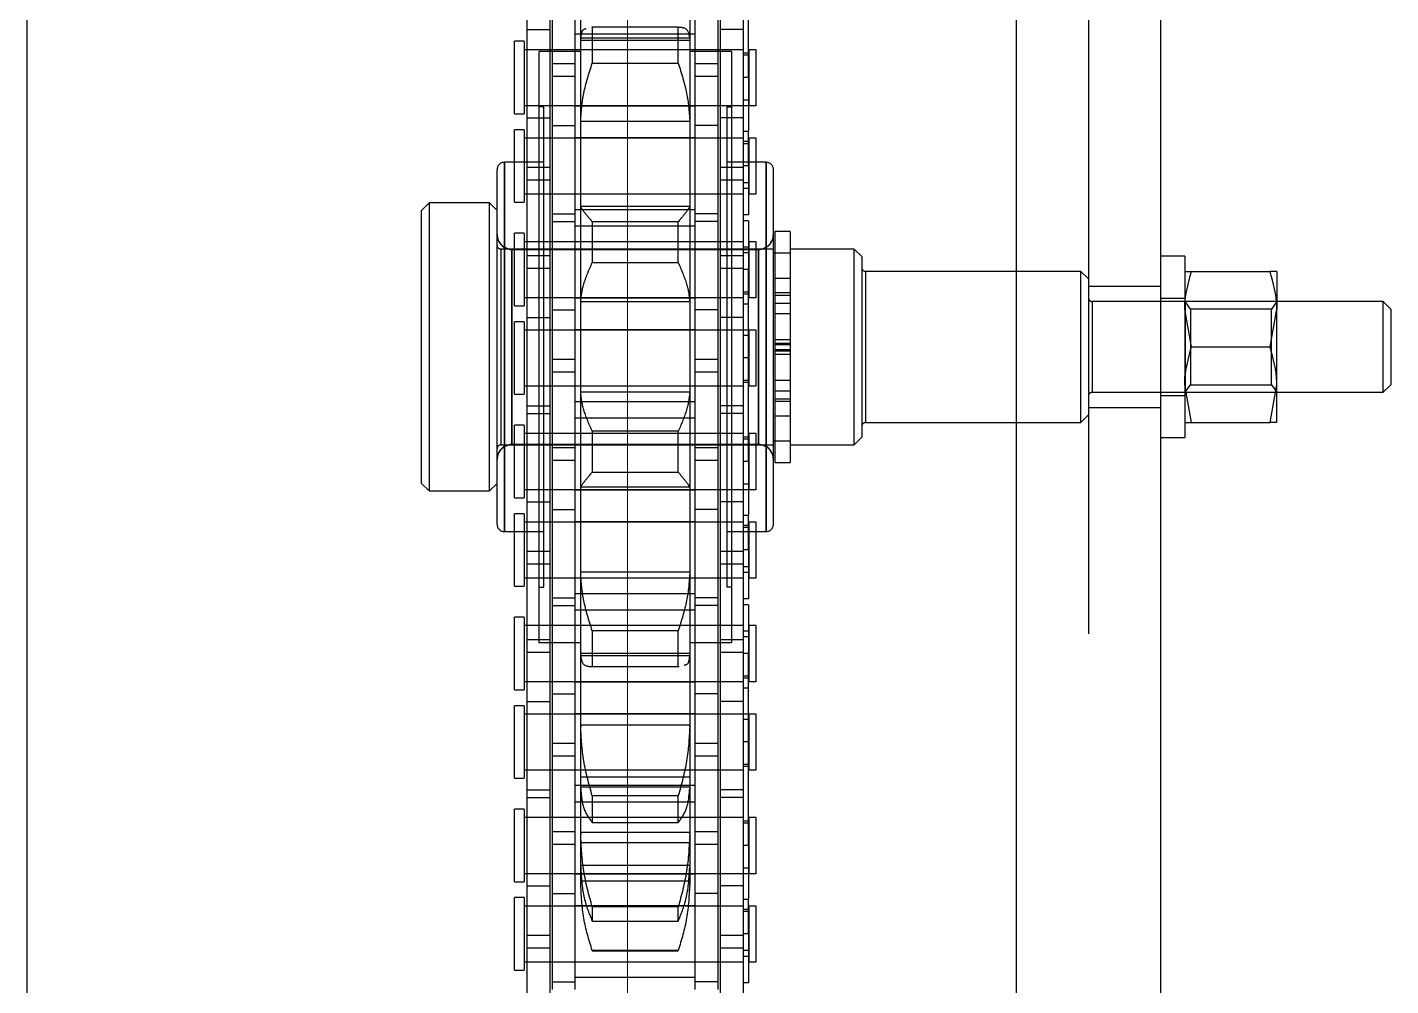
# Model space of a CAD drawing. Header units: metres. Extents: x 0 to 63075, y 0 to 44550.
# Drawn here: x 14529.8 to 14620, y 27833.1 to 27896.5 of the extents above; entities that cross this region are included whole.
import ezdxf

# ---------------------------------------------------------------- set-up
doc = ezdxf.new("R2010")
doc.units = ezdxf.units.M
doc.header["$LTSCALE"] = 75
for name, pattern in [('CENTER2', [28.575, 19.05, -3.175, 3.175, -3.175]), ('CENTERX2', [101.6, 63.5, -12.7, 12.7, -12.7]), ('HIDDEN2', [4.7625, 3.175, -1.5875])]:
    doc.linetypes.add(name, pattern=pattern)
for name, color, linetype in [('SC1', 7, 'CENTER2'), ('SDM', 7, 'Continuous'), ('SL4', 4, 'Continuous'), ('ST1', 7, 'HIDDEN2')]:
    doc.layers.add(name, color=color, linetype=linetype)

# ---------------------------------------------------------------- blocks, each defined once
blk = doc.blocks.new('A$Ca53c419a')
at = {"layer": 'SL4'}
for p, q in [((2339.738, 281.235), (3664.713, 281.235)), ((2339.738, 215.76), (3664.713, 215.76)), ((3664.713, 206.235), (2339.738, 206.235)), ((3439.555, 206.235), (3439.555, 204.635)), ((3451.555, 204.635), (3451.555, 206.235)), ((3451.555, 204.635), (3439.555, 204.635)), ((3440.555, 204.188), (3443.055, 204.635)), ((3440.555, 204.188), (3440.555, 198.982)), ((3445.555, 204.188), (3448.055, 204.635)), ((3445.555, 204.188), (3445.555, 198.982)), ((3450.555, 204.188), (3450.555, 198.982)), ((3440.555, 198.982), (3443.055, 198.535)), ((3440.555, 198.535), (3443.055, 198.535)), ((3442.555, 198.535), (3442.555, 191.5)), ((3443.055, 198.535), (3448.055, 198.535)), ((3445.555, 198.982), (3448.055, 198.535)), ((3450.555, 198.535), (3448.055, 198.535)), ((3448.555, 191.5), (3448.555, 198.535)), ((3442.555, 191.5), (3443.055, 191)), ((3442.555, 191.5), (3448.555, 191.5)), ((3448.055, 191), (3448.555, 191.5)), ((3448.055, 191), (3443.055, 191))]:
    blk.add_line(p, q, dxfattribs=at)
for points, knots in [([(3440.555, 204.635), (3440.555, 204.628), (3440.555, 204.604), (3440.555, 204.364), (3440.555, 204.188)], [0, 0, 0, 0, 0.2686336, 1, 1, 1, 1]), ([(3443.055, 204.635), (3443.114, 204.635), (3443.958, 204.628), (3444.786, 204.4), (3445.555, 204.188)], [0, 0, 0, 0, 0.070201, 1, 1, 1, 1]), ([(3448.055, 204.635), (3448.114, 204.635), (3448.958, 204.628), (3449.786, 204.4), (3450.555, 204.188)], [0, 0, 0, 0, 0.070201, 1, 1, 1, 1]), ([(3450.555, 204.635), (3450.555, 204.628), (3450.555, 204.604), (3450.555, 204.364), (3450.555, 204.188)], [0, 0, 0, 0, 0.2686336, 1, 1, 1, 1]), ([(3440.555, 198.535), (3440.555, 198.542), (3440.555, 198.566), (3440.555, 198.806), (3440.555, 198.982)], [0, 0, 0, 0, 0.268634, 1, 1, 1, 1]), ([(3443.055, 198.535), (3443.114, 198.535), (3443.958, 198.542), (3444.786, 198.77), (3445.555, 198.982)], [0, 0, 0, 0, 0.0702006, 1, 1, 1, 1]), ([(3448.055, 198.535), (3448.114, 198.535), (3448.958, 198.542), (3449.786, 198.77), (3450.555, 198.982)], [0, 0, 0, 0, 0.070201, 1, 1, 1, 1]), ([(3450.555, 198.535), (3450.555, 198.542), (3450.555, 198.566), (3450.555, 198.806), (3450.555, 198.982)], [0, 0, 0, 0, 0.268634, 1, 1, 1, 1])]:
    blk.add_open_spline(points, degree=3, knots=knots, dxfattribs=at)
at = {"layer": 'ST1'}
for p, q in [((3436.53, 255.145), (3436.03, 254.645)), ((3455.08, 254.645), (3436.03, 254.645)), ((3436.03, 254.645), (3436.03, 250.645)), ((3436.53, 255.145), (3454.58, 255.145)), ((3455.08, 254.645), (3454.58, 255.145)), ((3455.08, 250.645), (3455.08, 254.645)), ((3433.829, 250.145), (3457.281, 250.145)), ((3436.03, 250.645), (3455.08, 250.645)), ((3436.03, 250.645), (3436.53, 250.145)), ((3454.58, 250.145), (3455.08, 250.645)), ((3433.34, 249.656), (3433.34, 247.056)), ((3433.34, 249.656), (3457.77, 249.656)), ((3457.77, 249.656), (3433.34, 249.656)), ((3452.03, 249.895), (3439.08, 249.895)), ((3439.08, 249.895), (3439.08, 231.855)), ((3439.08, 249.168), (3439.08, 232.832)), ((3452.005, 249.168), (3439.105, 249.168)), ((3439.105, 232.832), (3439.105, 249.168)), ((3439.105, 249.168), (3452.005, 249.168)), ((3452.005, 249.168), (3452.005, 232.832)), ((3452.03, 231.855), (3452.03, 249.895)), ((3452.03, 232.832), (3452.03, 249.168)), ((3457.77, 247.056), (3457.77, 249.656)), ((3396.7, 248.157), (3405.795, 248.157)), ((3404.329, 249), (3409.126, 249)), ((3404.329, 249), (3404.329, 248.342)), ((3409.126, 248.342), (3404.329, 248.342)), ((3404.882, 248.342), (3404.882, 233.843)), ((3404.882, 248.157), (3404.882, 246.637)), ((3405.795, 248.157), (3406.655, 248.157)), ((3405.795, 246.637), (3405.795, 248.157)), ((3406.655, 248.157), (3415.75, 248.157)), ((3406.655, 248.157), (3406.655, 246.637)), ((3408.572, 233.843), (3408.572, 248.342)), ((3408.572, 246.637), (3408.572, 248.157)), ((3409.126, 248.342), (3409.126, 249)), ((3409.902, 248.157), (3409.902, 246.637)), ((3410.177, 249), (3414.974, 249)), ((3410.177, 249), (3410.177, 248.342)), ((3414.974, 248.342), (3410.177, 248.342)), ((3410.73, 248.342), (3410.73, 233.843)), ((3410.73, 248.157), (3410.73, 246.637)), ((3414.42, 233.843), (3414.42, 248.342)), ((3414.42, 246.637), (3414.42, 248.157)), ((3414.974, 248.342), (3414.974, 249)), ((3415.75, 248.157), (3415.75, 246.637)), ((3415.75, 248.157), (3422.1, 248.157)), ((3416.252, 248.157), (3416.252, 246.637)), ((3417.029, 249), (3421.826, 249)), ((3417.029, 249), (3417.029, 248.342)), ((3421.826, 248.342), (3417.029, 248.342)), ((3417.582, 248.342), (3417.582, 233.843)), ((3417.582, 248.157), (3417.582, 246.637)), ((3421.272, 233.843), (3421.272, 248.342)), ((3421.272, 246.637), (3421.272, 248.157)), ((3421.826, 248.342), (3421.826, 249)), ((3422.1, 248.157), (3422.1, 246.637)), ((3422.1, 248.157), (3431.195, 248.157)), ((3422.877, 249), (3427.674, 249)), ((3422.877, 249), (3422.877, 248.342)), ((3427.674, 248.342), (3422.877, 248.342)), ((3423.43, 248.342), (3423.43, 233.843)), ((3423.43, 248.157), (3423.43, 246.637)), ((3425.347, 246.637), (3425.347, 248.157)), ((3426.207, 248.157), (3426.207, 246.637)), ((3427.12, 233.843), (3427.12, 248.342)), ((3427.12, 246.637), (3427.12, 248.157)), ((3427.674, 248.342), (3427.674, 249)), ((3429.729, 249), (3434.526, 249)), ((3429.729, 249), (3429.729, 248.342)), ((3434.526, 248.342), (3429.729, 248.342)), ((3430.282, 248.342), (3430.282, 233.843)), ((3430.282, 248.157), (3430.282, 246.637)), ((3431.195, 248.157), (3432.055, 248.157)), ((3431.195, 246.637), (3431.195, 248.157)), ((3432.055, 248.157), (3441.15, 248.157)), ((3432.055, 248.157), (3432.055, 246.637)), ((3433.972, 233.843), (3433.972, 248.342)), ((3433.972, 246.637), (3433.972, 248.157)), ((3434.526, 248.342), (3434.526, 249)), ((3435.302, 248.157), (3435.302, 246.637)), ((3435.577, 249), (3440.374, 249)), ((3435.577, 249), (3435.577, 248.342)), ((3440.374, 248.342), (3435.577, 248.342)), ((3436.13, 248.342), (3436.13, 233.843)), ((3436.13, 248.157), (3436.13, 246.637)), ((3439.82, 233.843), (3439.82, 248.342)), ((3439.82, 246.637), (3439.82, 248.157)), ((3440.374, 248.342), (3440.374, 249)), ((3441.15, 248.157), (3441.15, 246.637)), ((3441.15, 248.157), (3447.5, 248.157)), ((3441.652, 248.157), (3441.652, 246.637)), ((3442.429, 249), (3447.226, 249)), ((3442.429, 249), (3442.429, 248.342)), ((3447.226, 248.342), (3442.429, 248.342)), ((3442.982, 248.342), (3442.982, 233.843)), ((3442.982, 248.157), (3442.982, 246.637)), ((3446.672, 233.843), (3446.672, 248.342)), ((3446.672, 246.637), (3446.672, 248.157)), ((3447.226, 248.342), (3447.226, 249)), ((3447.5, 248.157), (3447.5, 246.637)), ((3447.5, 248.157), (3456.595, 248.157)), ((3448.277, 249), (3453.074, 249)), ((3448.277, 249), (3448.277, 248.342)), ((3453.074, 248.342), (3448.277, 248.342)), ((3448.83, 248.342), (3448.83, 233.843)), ((3448.83, 248.157), (3448.83, 246.637)), ((3450.747, 246.637), (3450.747, 248.157)), ((3451.607, 248.157), (3451.607, 246.637)), ((3452.52, 233.843), (3452.52, 248.342)), ((3452.52, 246.637), (3452.52, 248.157)), ((3453.074, 248.342), (3453.074, 249)), ((3455.129, 249), (3459.926, 249)), ((3455.129, 249), (3455.129, 248.342)), ((3459.926, 248.342), (3455.129, 248.342)), ((3455.682, 248.342), (3455.682, 233.843)), ((3455.682, 248.157), (3455.682, 246.637)), ((3456.595, 248.157), (3457.455, 248.157)), ((3456.595, 246.637), (3456.595, 248.157)), ((3457.455, 248.157), (3466.55, 248.157)), ((3457.455, 248.157), (3457.455, 246.637)), ((3459.372, 233.843), (3459.372, 248.342)), ((3459.372, 246.637), (3459.372, 248.157)), ((3459.926, 248.342), (3459.926, 249)), ((3460.702, 248.157), (3460.702, 246.637)), ((3460.977, 249), (3465.774, 249)), ((3460.977, 249), (3460.977, 248.342)), ((3465.774, 248.342), (3460.977, 248.342)), ((3461.53, 248.342), (3461.53, 233.843)), ((3461.53, 248.157), (3461.53, 246.637)), ((3465.22, 233.843), (3465.22, 248.342)), ((3465.22, 246.637), (3465.22, 248.157)), ((3465.774, 248.342), (3465.774, 249)), ((3466.55, 248.157), (3466.55, 246.637)), ((3466.55, 248.157), (3472.9, 248.157)), ((3465.099, 247.375), (3426.011, 247.375)), ((3426.011, 247.375), (3426.011, 244.605)), ((3429.676, 247.375), (3429.676, 247.056)), ((3461.435, 247.056), (3461.435, 247.375)), ((3465.099, 244.605), (3465.099, 247.375)), ((3396.7, 246.637), (3405.795, 246.637)), ((3403.05, 246.485), (3409.4, 246.485)), ((3403.552, 246.485), (3403.552, 244.965)), ((3404.882, 246.485), (3404.882, 244.965)), ((3405.795, 246.637), (3406.655, 246.637)), ((3406.655, 246.637), (3415.75, 246.637)), ((3408.572, 244.965), (3408.572, 246.485)), ((3409.4, 246.485), (3409.4, 244.965)), ((3409.4, 246.485), (3418.495, 246.485)), ((3410.73, 246.485), (3410.73, 244.965)), ((3412.647, 244.965), (3412.647, 246.485)), ((3413.507, 246.485), (3413.507, 244.965)), ((3414.42, 244.965), (3414.42, 246.485)), ((3415.75, 246.637), (3422.1, 246.637)), ((3417.582, 246.485), (3417.582, 244.965)), ((3418.495, 246.485), (3419.355, 246.485)), ((3418.495, 244.965), (3418.495, 246.485)), ((3419.355, 246.485), (3428.45, 246.485)), ((3419.355, 246.485), (3419.355, 244.965)), ((3421.272, 244.965), (3421.272, 246.485)), ((3422.1, 246.637), (3431.195, 246.637)), ((3422.602, 246.485), (3422.602, 244.965)), ((3423.43, 246.485), (3423.43, 244.965)), ((3427.12, 244.965), (3427.12, 246.485)), ((3428.45, 246.485), (3428.45, 244.965)), ((3428.45, 246.485), (3434.8, 246.485)), ((3428.952, 246.485), (3428.952, 244.965)), ((3429.676, 247.056), (3461.435, 247.056)), ((3430.282, 246.485), (3430.282, 244.965)), ((3431.195, 246.637), (3432.055, 246.637)), ((3432.055, 246.637), (3441.15, 246.637)), ((3433.972, 244.965), (3433.972, 246.485)), ((3434.8, 246.485), (3434.8, 244.965)), ((3434.8, 246.485), (3443.895, 246.485)), ((3436.13, 246.485), (3436.13, 244.965)), ((3438.047, 244.965), (3438.047, 246.485)), ((3438.907, 246.485), (3438.907, 244.965)), ((3439.82, 244.965), (3439.82, 246.485)), ((3441.15, 246.637), (3447.5, 246.637)), ((3442.982, 246.485), (3442.982, 244.965)), ((3443.895, 246.485), (3444.755, 246.485)), ((3443.895, 244.965), (3443.895, 246.485)), ((3444.755, 246.485), (3453.85, 246.485)), ((3444.755, 246.485), (3444.755, 244.965)), ((3446.672, 244.965), (3446.672, 246.485)), ((3447.5, 246.637), (3456.595, 246.637)), ((3448.002, 246.485), (3448.002, 244.965)), ((3448.83, 246.485), (3448.83, 244.965)), ((3452.52, 244.965), (3452.52, 246.485)), ((3453.85, 246.485), (3453.85, 244.965)), ((3453.85, 246.485), (3460.2, 246.485)), ((3454.352, 246.485), (3454.352, 244.965)), ((3455.682, 246.485), (3455.682, 244.965)), ((3456.595, 246.637), (3457.455, 246.637)), ((3457.455, 246.637), (3466.55, 246.637)), ((3459.372, 244.965), (3459.372, 246.485)), ((3460.2, 246.485), (3460.2, 244.965)), ((3460.2, 246.485), (3469.295, 246.485)), ((3461.53, 246.485), (3461.53, 244.965)), ((3463.447, 244.965), (3463.447, 246.485)), ((3464.307, 246.485), (3464.307, 244.965)), ((3465.22, 244.965), (3465.22, 246.485)), ((3466.55, 246.637), (3472.9, 246.637)), ((3403.05, 244.965), (3409.4, 244.965)), ((3403.835, 237.035), (3403.835, 244.965)), ((3404.882, 244.965), (3404.882, 237.035)), ((3408.572, 237.035), (3408.572, 244.965)), ((3408.615, 244.965), (3408.615, 237.035)), ((3409.4, 244.965), (3418.495, 244.965)), ((3409.948, 244.605), (3410.088, 244.605)), ((3410.088, 244.605), (3410.215, 244.605)), ((3410.215, 244.605), (3410.088, 244.605)), ((3410.215, 237.395), (3410.215, 244.605)), ((3410.215, 244.605), (3411.145, 244.605)), ((3410.687, 237.035), (3410.687, 244.965)), ((3410.73, 244.965), (3410.73, 237.035)), ((3411.145, 244.605), (3413.31, 244.605)), ((3411.254, 237.395), (3411.254, 244.605)), ((3412.752, 237.395), (3412.752, 244.605)), ((3413.31, 244.605), (3413.438, 244.605)), ((3413.438, 244.605), (3413.31, 244.605)), ((3413.438, 237.395), (3413.438, 244.605)), ((3413.438, 244.605), (3416.352, 244.605)), ((3414.42, 237.035), (3414.42, 244.965)), ((3415.467, 244.965), (3415.467, 237.035)), ((3416.352, 244.605), (3420.42, 244.605)), ((3416.43, 237.395), (3416.43, 244.605)), ((3416.535, 237.035), (3416.535, 244.965)), ((3417.099, 237.395), (3417.099, 244.605)), ((3417.582, 244.965), (3417.582, 237.035)), ((3418.495, 244.965), (3419.355, 244.965)), ((3419.355, 244.965), (3428.45, 244.965)), ((3420.42, 244.605), (3420.536, 244.605)), ((3420.536, 244.605), (3420.42, 244.605)), ((3420.536, 237.395), (3420.536, 244.605)), ((3420.536, 244.605), (3425.081, 244.605)), ((3421.272, 237.035), (3421.272, 244.965)), ((3421.315, 244.965), (3421.315, 237.035)), ((3423.387, 237.035), (3423.387, 244.965)), ((3423.43, 244.965), (3423.43, 237.035)), ((3425.081, 244.605), (3430.563, 244.605)), ((3425.119, 237.395), (3425.119, 244.605)), ((3425.269, 237.395), (3425.269, 244.605)), ((3427.12, 237.035), (3427.12, 244.965)), ((3428.167, 244.965), (3428.167, 237.035)), ((3428.45, 244.965), (3434.8, 244.965)), ((3429.235, 237.035), (3429.235, 244.965)), ((3430.282, 244.965), (3430.282, 237.035)), ((3430.563, 244.605), (3430.651, 244.605)), ((3430.651, 237.395), (3430.651, 244.605)), ((3430.651, 244.605), (3436.273, 244.605)), ((3433.972, 237.035), (3433.972, 244.965)), ((3434.015, 244.965), (3434.015, 237.035)), ((3434.8, 244.965), (3443.895, 244.965)), ((3436.087, 237.035), (3436.087, 244.965)), ((3436.13, 244.965), (3436.13, 237.035)), ((3436.273, 237.395), (3436.273, 244.605)), ((3436.273, 244.605), (3436.279, 244.605)), ((3436.279, 244.605), (3442.513, 244.605)), ((3439.82, 237.035), (3439.82, 244.965)), ((3440.867, 244.965), (3440.867, 237.035)), ((3441.935, 237.035), (3441.935, 244.965)), ((3442.513, 244.605), (3442.563, 244.605)), ((3442.563, 237.395), (3442.563, 244.605)), ((3442.563, 244.605), (3448.547, 244.605)), ((3442.982, 244.965), (3442.982, 237.035)), ((3443.895, 244.965), (3444.755, 244.965)), ((3444.755, 244.965), (3453.85, 244.965)), ((3446.672, 237.035), (3446.672, 244.965)), ((3446.715, 244.965), (3446.715, 237.035)), ((3448.547, 237.395), (3448.547, 244.605)), ((3448.547, 244.605), (3448.597, 244.605)), ((3448.597, 244.605), (3454.831, 244.605)), ((3448.787, 237.035), (3448.787, 244.965)), ((3448.83, 244.965), (3448.83, 237.035)), ((3452.52, 237.035), (3452.52, 244.965)), ((3453.567, 244.965), (3453.567, 237.035)), ((3453.85, 244.965), (3460.2, 244.965)), ((3454.635, 237.035), (3454.635, 244.965)), ((3454.831, 244.605), (3454.837, 244.605)), ((3454.837, 237.395), (3454.837, 244.605)), ((3454.837, 244.605), (3460.459, 244.605)), ((3455.682, 244.965), (3455.682, 237.035)), ((3459.372, 237.035), (3459.372, 244.965)), ((3459.415, 244.965), (3459.415, 237.035)), ((3460.2, 244.965), (3469.295, 244.965)), ((3460.459, 237.395), (3460.459, 244.605)), ((3460.459, 244.605), (3460.547, 244.605)), ((3460.547, 244.605), (3466.029, 244.605)), ((3461.487, 237.035), (3461.487, 244.965)), ((3461.53, 244.965), (3461.53, 237.035)), ((3465.22, 237.035), (3465.22, 244.965)), ((3465.841, 244.605), (3465.841, 237.395)), ((3465.991, 237.395), (3465.991, 244.605)), ((3466.029, 244.605), (3470.574, 244.605)), ((3466.267, 244.965), (3466.267, 237.035)), ((3405.639, 243.843), (3405.615, 243.843)), ((3405.615, 243.843), (3405.615, 238.157)), ((3405.639, 238.157), (3405.639, 243.843)), ((3408.515, 243.843), (3407.577, 243.843)), ((3407.577, 243.843), (3407.577, 238.157)), ((3408.515, 238.157), (3408.515, 243.843)), ((3415.859, 243.843), (3414.096, 243.843)), ((3414.096, 243.843), (3414.096, 238.157)), ((3415.859, 238.157), (3415.859, 243.843)), ((3424.407, 243.901), (3424.407, 238.099)), ((3426.785, 243.843), (3424.409, 243.843)), ((3424.409, 243.843), (3424.409, 238.157)), ((3426.785, 238.157), (3426.785, 243.843)), ((3439.974, 243.843), (3437.273, 243.843)), ((3437.273, 243.843), (3437.273, 238.157)), ((3439.974, 238.157), (3439.974, 243.843)), ((3451.136, 243.843), (3451.136, 238.157)), ((3453.837, 243.843), (3451.136, 243.843)), ((3453.837, 238.157), (3453.837, 243.843)), ((3464.325, 243.843), (3464.325, 238.157)), ((3466.701, 243.843), (3464.325, 243.843)), ((3466.701, 243.843), (3466.686, 243.901)), ((3466.701, 238.157), (3466.701, 243.843)), ((3405.615, 238.157), (3405.639, 238.157)), ((3407.577, 238.157), (3408.515, 238.157)), ((3409.451, 237.405), (3409.948, 237.395)), ((3410.088, 237.395), (3409.948, 237.395)), ((3410.215, 237.395), (3410.088, 237.395)), ((3410.088, 237.395), (3410.215, 237.395)), ((3411.145, 237.395), (3410.215, 237.395)), ((3413.31, 237.395), (3411.145, 237.395)), ((3413.438, 237.395), (3413.31, 237.395)), ((3413.31, 237.395), (3413.438, 237.395)), ((3416.352, 237.395), (3413.438, 237.395)), ((3414.096, 238.157), (3415.859, 238.157)), ((3420.42, 237.395), (3416.352, 237.395)), ((3420.536, 237.395), (3420.42, 237.395)), ((3420.42, 237.395), (3420.536, 237.395)), ((3425.081, 237.395), (3420.536, 237.395)), ((3424.409, 238.157), (3426.785, 238.157)), ((3424.409, 238.157), (3424.424, 238.099)), ((3430.563, 237.395), (3425.081, 237.395)), ((3426.011, 237.395), (3426.011, 234.625)), ((3430.651, 237.395), (3430.563, 237.395)), ((3436.273, 237.395), (3430.651, 237.395)), ((3436.279, 237.395), (3436.273, 237.395)), ((3442.513, 237.395), (3436.279, 237.395)), ((3437.273, 238.157), (3439.974, 238.157)), ((3442.563, 237.395), (3442.513, 237.395)), ((3448.547, 237.395), (3442.563, 237.395)), ((3448.597, 237.395), (3448.547, 237.395)), ((3454.831, 237.395), (3448.597, 237.395)), ((3451.136, 238.157), (3453.837, 238.157)), ((3454.837, 237.395), (3454.831, 237.395)), ((3460.459, 237.395), (3454.837, 237.395)), ((3460.547, 237.395), (3460.459, 237.395)), ((3466.029, 237.395), (3460.547, 237.395)), ((3464.325, 238.157), (3466.701, 238.157)), ((3465.099, 234.625), (3465.099, 237.395)), ((3470.574, 237.395), (3466.029, 237.395)), ((3403.05, 237.035), (3409.4, 237.035)), ((3403.552, 235.515), (3403.552, 237.035)), ((3404.882, 237.035), (3404.882, 235.515)), ((3408.572, 235.515), (3408.572, 237.035)), ((3409.4, 235.515), (3409.4, 237.035)), ((3409.4, 237.035), (3418.495, 237.035)), ((3410.73, 237.035), (3410.73, 235.515)), ((3412.647, 235.515), (3412.647, 237.035)), ((3413.507, 237.035), (3413.507, 235.515)), ((3414.42, 235.515), (3414.42, 237.035)), ((3417.582, 237.035), (3417.582, 235.515)), ((3418.495, 237.035), (3419.355, 237.035)), ((3418.495, 235.515), (3418.495, 237.035)), ((3419.355, 237.035), (3428.45, 237.035)), ((3419.355, 237.035), (3419.355, 235.515)), ((3421.272, 235.515), (3421.272, 237.035)), ((3422.602, 235.515), (3422.602, 237.035)), ((3423.43, 237.035), (3423.43, 235.515)), ((3427.12, 235.515), (3427.12, 237.035)), ((3428.45, 235.515), (3428.45, 237.035)), ((3428.45, 237.035), (3434.8, 237.035)), ((3428.952, 235.515), (3428.952, 237.035)), ((3430.282, 237.035), (3430.282, 235.515)), ((3433.972, 235.515), (3433.972, 237.035)), ((3434.8, 235.515), (3434.8, 237.035)), ((3434.8, 237.035), (3443.895, 237.035)), ((3436.13, 237.035), (3436.13, 235.515)), ((3438.047, 235.515), (3438.047, 237.035)), ((3438.907, 237.035), (3438.907, 235.515)), ((3439.82, 235.515), (3439.82, 237.035)), ((3442.982, 237.035), (3442.982, 235.515)), ((3443.895, 237.035), (3444.755, 237.035)), ((3443.895, 235.515), (3443.895, 237.035)), ((3444.755, 237.035), (3453.85, 237.035)), ((3444.755, 237.035), (3444.755, 235.515)), ((3446.672, 235.515), (3446.672, 237.035)), ((3448.002, 235.515), (3448.002, 237.035)), ((3448.83, 237.035), (3448.83, 235.515)), ((3452.52, 235.515), (3452.52, 237.035)), ((3453.85, 235.515), (3453.85, 237.035)), ((3453.85, 237.035), (3460.2, 237.035)), ((3454.352, 235.515), (3454.352, 237.035)), ((3455.682, 237.035), (3455.682, 235.515)), ((3459.372, 235.515), (3459.372, 237.035)), ((3460.2, 235.515), (3460.2, 237.035)), ((3460.2, 237.035), (3469.295, 237.035)), ((3461.53, 237.035), (3461.53, 235.515)), ((3463.447, 235.515), (3463.447, 237.035)), ((3464.307, 237.035), (3464.307, 235.515)), ((3465.22, 235.515), (3465.22, 237.035)), ((3403.05, 235.515), (3409.4, 235.515)), ((3409.4, 235.515), (3418.495, 235.515)), ((3418.495, 235.515), (3419.355, 235.515)), ((3419.355, 235.515), (3428.45, 235.515)), ((3428.45, 235.515), (3434.8, 235.515)), ((3434.8, 235.515), (3443.895, 235.515)), ((3443.895, 235.515), (3444.755, 235.515)), ((3444.755, 235.515), (3453.85, 235.515)), ((3453.85, 235.515), (3460.2, 235.515)), ((3460.2, 235.515), (3469.295, 235.515)), ((3396.7, 235.363), (3405.795, 235.363)), ((3404.882, 235.363), (3404.882, 233.843)), ((3405.795, 235.363), (3406.655, 235.363)), ((3405.795, 233.843), (3405.795, 235.363)), ((3406.655, 235.363), (3415.75, 235.363)), ((3406.655, 235.363), (3406.655, 233.843)), ((3408.572, 233.843), (3408.572, 235.363)), ((3409.902, 233.843), (3409.902, 235.363)), ((3410.73, 235.363), (3410.73, 233.511)), ((3414.42, 233.843), (3414.42, 235.363)), ((3415.75, 233.843), (3415.75, 235.363)), ((3415.75, 235.363), (3422.1, 235.363)), ((3416.252, 233.843), (3416.252, 235.363)), ((3417.582, 235.363), (3417.582, 233.843)), ((3421.272, 233.511), (3421.272, 235.363)), ((3422.1, 233.843), (3422.1, 235.363)), ((3422.1, 235.363), (3431.195, 235.363)), ((3423.43, 235.363), (3423.43, 233.843)), ((3425.347, 233.843), (3425.347, 235.363)), ((3465.099, 234.625), (3426.011, 234.625)), ((3426.207, 235.363), (3426.207, 233.843)), ((3427.12, 233.843), (3427.12, 235.363)), ((3429.676, 234.625), (3429.676, 234.944)), ((3461.435, 234.944), (3429.676, 234.944)), ((3430.282, 235.363), (3430.282, 233.843)), ((3431.195, 235.363), (3432.055, 235.363)), ((3431.195, 233.843), (3431.195, 235.363)), ((3432.055, 235.363), (3441.15, 235.363)), ((3432.055, 235.363), (3432.055, 233.843)), ((3433.34, 234.944), (3433.34, 232.344)), ((3433.972, 233.843), (3433.972, 235.363)), ((3435.302, 233.843), (3435.302, 235.363)), ((3436.13, 235.363), (3436.13, 233.511)), ((3439.82, 233.843), (3439.82, 235.363)), ((3441.15, 233.843), (3441.15, 235.363)), ((3441.15, 235.363), (3447.5, 235.363)), ((3441.652, 233.843), (3441.652, 235.363)), ((3442.982, 235.363), (3442.982, 233.843)), ((3446.672, 233.511), (3446.672, 235.363)), ((3447.5, 233.843), (3447.5, 235.363)), ((3447.5, 235.363), (3456.595, 235.363)), ((3448.83, 235.363), (3448.83, 233.843)), ((3450.747, 233.843), (3450.747, 235.363)), ((3451.607, 235.363), (3451.607, 233.843)), ((3452.52, 233.843), (3452.52, 235.363)), ((3455.682, 235.363), (3455.682, 233.843)), ((3456.595, 235.363), (3457.455, 235.363)), ((3456.595, 233.843), (3456.595, 235.363)), ((3457.455, 235.363), (3466.55, 235.363)), ((3457.455, 235.363), (3457.455, 233.843)), ((3457.77, 232.344), (3457.77, 234.944)), ((3459.372, 233.843), (3459.372, 235.363)), ((3460.702, 233.843), (3460.702, 235.363)), ((3461.435, 234.944), (3461.435, 234.625)), ((3461.53, 235.363), (3461.53, 233.511)), ((3465.22, 233.843), (3465.22, 235.363)), ((3466.55, 233.843), (3466.55, 235.363)), ((3466.55, 235.363), (3472.9, 235.363)), ((3396.7, 233.843), (3405.795, 233.843)), ((3403.496, 233.511), (3403.496, 233.843)), ((3405.251, 233.843), (3405.251, 233.474)), ((3405.62, 233.511), (3405.62, 233.843)), ((3405.795, 233.843), (3406.655, 233.843)), ((3406.655, 233.843), (3415.75, 233.843)), ((3406.727, 233.511), (3406.727, 233.843)), ((3408.203, 233.474), (3408.203, 233.843)), ((3408.346, 233.511), (3408.346, 233.843)), ((3409.023, 233.843), (3409.023, 233.511)), ((3411.099, 233.843), (3411.099, 233.474)), ((3412.575, 233.511), (3412.575, 233.843)), ((3414.051, 233.474), (3414.051, 233.843)), ((3414.194, 233.511), (3414.194, 233.843)), ((3415.75, 233.843), (3422.1, 233.843)), ((3417.808, 233.511), (3417.808, 233.843)), ((3417.951, 233.843), (3417.951, 233.474)), ((3419.427, 233.511), (3419.427, 233.843)), ((3420.903, 233.474), (3420.903, 233.843)), ((3422.1, 233.843), (3431.195, 233.843)), ((3422.979, 233.511), (3422.979, 233.843)), ((3423.656, 233.511), (3423.656, 233.843)), ((3423.799, 233.843), (3423.799, 233.474)), ((3425.275, 233.511), (3425.275, 233.843)), ((3426.382, 233.511), (3426.382, 233.843)), ((3426.751, 233.474), (3426.751, 233.843)), ((3428.506, 233.511), (3428.506, 233.843)), ((3428.896, 233.511), (3428.896, 233.843)), ((3430.651, 233.843), (3430.651, 233.474)), ((3431.02, 233.511), (3431.02, 233.843)), ((3431.195, 233.843), (3432.055, 233.843)), ((3432.055, 233.843), (3441.15, 233.843)), ((3432.127, 233.511), (3432.127, 233.843)), ((3433.603, 233.474), (3433.603, 233.843)), ((3433.746, 233.511), (3433.746, 233.843)), ((3434.423, 233.843), (3434.423, 233.511)), ((3436.499, 233.843), (3436.499, 233.474)), ((3437.975, 233.511), (3437.975, 233.843)), ((3439.451, 233.474), (3439.451, 233.843)), ((3439.594, 233.511), (3439.594, 233.843)), ((3441.15, 233.843), (3447.5, 233.843)), ((3443.208, 233.511), (3443.208, 233.843)), ((3443.351, 233.843), (3443.351, 233.474)), ((3444.827, 233.511), (3444.827, 233.843)), ((3446.303, 233.474), (3446.303, 233.843)), ((3447.5, 233.843), (3456.595, 233.843)), ((3448.379, 233.511), (3448.379, 233.843)), ((3449.056, 233.511), (3449.056, 233.843)), ((3449.199, 233.843), (3449.199, 233.474)), ((3450.675, 233.511), (3450.675, 233.843)), ((3451.782, 233.511), (3451.782, 233.843)), ((3452.151, 233.474), (3452.151, 233.843)), ((3453.906, 233.511), (3453.906, 233.843)), ((3454.296, 233.511), (3454.296, 233.843)), ((3456.051, 233.843), (3456.051, 233.474)), ((3456.42, 233.511), (3456.42, 233.843)), ((3456.595, 233.843), (3457.455, 233.843)), ((3457.455, 233.843), (3466.55, 233.843)), ((3457.527, 233.511), (3457.527, 233.843)), ((3459.003, 233.474), (3459.003, 233.843)), ((3459.146, 233.511), (3459.146, 233.843)), ((3459.823, 233.843), (3459.823, 233.511)), ((3461.899, 233.843), (3461.899, 233.474)), ((3463.375, 233.511), (3463.375, 233.843)), ((3464.851, 233.474), (3464.851, 233.843)), ((3464.994, 233.511), (3464.994, 233.843)), ((3466.55, 233.843), (3472.9, 233.843)), ((3406.727, 233.511), (3403.496, 233.511)), ((3408.572, 233.474), (3404.882, 233.474)), ((3404.882, 233.474), (3404.882, 233)), ((3404.882, 233), (3408.572, 233)), ((3406.727, 233.511), (3409.023, 233.511)), ((3408.572, 233), (3408.572, 233.474)), ((3412.575, 233.511), (3409.023, 233.511)), ((3414.42, 233.474), (3410.73, 233.474)), ((3410.73, 233.474), (3410.73, 233)), ((3410.73, 233), (3414.42, 233)), ((3412.575, 233.511), (3425.275, 233.511)), ((3414.42, 233), (3414.42, 233.474)), ((3421.272, 233.474), (3417.582, 233.474)), ((3417.582, 233.474), (3417.582, 233)), ((3417.582, 233), (3421.272, 233)), ((3421.272, 233), (3421.272, 233.474)), ((3427.12, 233.474), (3423.43, 233.474)), ((3423.43, 233.474), (3423.43, 233)), ((3423.43, 233), (3427.12, 233)), ((3428.506, 233.511), (3425.275, 233.511)), ((3427.12, 233), (3427.12, 233.474)), ((3432.127, 233.511), (3428.896, 233.511)), ((3433.972, 233.474), (3430.282, 233.474)), ((3430.282, 233.474), (3430.282, 233)), ((3430.282, 233), (3433.972, 233)), ((3432.127, 233.511), (3434.423, 233.511)), ((3433.972, 233), (3433.972, 233.474)), ((3437.975, 233.511), (3434.423, 233.511)), ((3439.82, 233.474), (3436.13, 233.474)), ((3436.13, 233.474), (3436.13, 233)), ((3436.13, 233), (3439.82, 233)), ((3437.975, 233.511), (3450.675, 233.511)), ((3452.005, 232.832), (3439.105, 232.832)), ((3439.105, 232.832), (3452.005, 232.832)), ((3439.82, 233), (3439.82, 233.474)), ((3446.672, 233.474), (3442.982, 233.474)), ((3442.982, 233.474), (3442.982, 233)), ((3442.982, 233), (3446.672, 233)), ((3446.672, 233), (3446.672, 233.474)), ((3452.52, 233.474), (3448.83, 233.474)), ((3448.83, 233.474), (3448.83, 233)), ((3448.83, 233), (3452.52, 233)), ((3453.906, 233.511), (3450.675, 233.511)), ((3452.52, 233), (3452.52, 233.474)), ((3457.527, 233.511), (3454.296, 233.511)), ((3459.372, 233.474), (3455.682, 233.474)), ((3455.682, 233.474), (3455.682, 233)), ((3455.682, 233), (3459.372, 233)), ((3457.527, 233.511), (3459.823, 233.511)), ((3459.372, 233), (3459.372, 233.474)), ((3463.375, 233.511), (3459.823, 233.511)), ((3465.22, 233.474), (3461.53, 233.474)), ((3461.53, 233.474), (3461.53, 233)), ((3461.53, 233), (3465.22, 233)), ((3463.375, 233.511), (3476.075, 233.511)), ((3465.22, 233), (3465.22, 233.474)), ((3433.34, 232.344), (3457.77, 232.344)), ((3457.77, 232.344), (3433.34, 232.344)), ((3433.829, 231.855), (3457.281, 231.855)), ((3453.198, 231.755), (3437.912, 231.755)), ((3437.912, 231.755), (3437.912, 230.755)), ((3439.355, 231.855), (3439.355, 230.755)), ((3439.355, 231.755), (3439.355, 230.755)), ((3441.008, 231.755), (3441.008, 230.755)), ((3441.959, 231.755), (3441.959, 230.755)), ((3442.134, 231.755), (3442.134, 230.755)), ((3442.651, 231.755), (3442.651, 230.755)), ((3443.355, 231.755), (3443.355, 230.755)), ((3445.055, 230.755), (3445.055, 231.755)), ((3445.305, 231.755), (3445.305, 230.755)), ((3445.394, 231.755), (3445.394, 230.755)), ((3445.716, 231.755), (3445.716, 230.755)), ((3445.805, 231.755), (3445.805, 230.755)), ((3446.055, 231.755), (3446.055, 230.755)), ((3447.755, 230.755), (3447.755, 231.755)), ((3448.459, 231.755), (3448.459, 230.755)), ((3448.976, 231.755), (3448.976, 230.755)), ((3449.151, 231.755), (3449.151, 230.755)), ((3450.102, 231.755), (3450.102, 230.755)), ((3451.755, 230.755), (3451.755, 231.855)), ((3451.755, 230.755), (3451.755, 231.755)), ((3453.198, 230.755), (3453.198, 231.755)), ((3453.198, 230.755), (3437.912, 230.755)), ((3439.08, 230.755), (3439.08, 226.5)), ((3452.03, 226.5), (3452.03, 230.755)), ((3439.08, 226.5), (3452.03, 226.5)), ((3439.08, 226.5), (3439.58, 226)), ((3451.53, 226), (3452.03, 226.5)), ((3451.53, 226), (3439.58, 226)), ((3440.555, 225.75), (3440.555, 211.5)), ((3450.555, 225.75), (3440.602, 225.75)), ((3450.555, 211.5), (3450.555, 225.75)), ((2339.738, 215.76), (3664.713, 215.76)), ((3440.555, 211.5), (3450.555, 211.5)), ((3440.555, 211.5), (3441.055, 211)), ((3450.055, 211), (3450.555, 211.5)), ((3664.713, 210.998), (2339.738, 210.998)), ((3450.055, 211), (3441.055, 211)), ((3441.555, 210.998), (3441.555, 206.235)), ((3448.555, 210.75), (3442.555, 210.75)), ((3442.555, 210.75), (3442.555, 198.535)), ((3448.555, 198.535), (3448.555, 210.75)), ((3449.555, 206.235), (3449.555, 210.998)), ((3442.355, 206.235), (3442.355, 204.635)), ((3448.755, 204.635), (3448.755, 206.235)), ((3442.555, 204.635), (3442.555, 204.61)), ((3448.555, 204.61), (3442.555, 204.61)), ((3442.555, 204.61), (3443.055, 204.259)), ((3448.055, 204.259), (3443.055, 204.259)), ((3443.055, 204.259), (3443.055, 198.885)), ((3448.055, 204.259), (3448.555, 204.61)), ((3448.055, 198.885), (3448.055, 204.259)), ((3448.555, 204.61), (3448.555, 204.635)), ((3443.055, 198.885), (3442.555, 198.535)), ((3443.055, 198.885), (3448.055, 198.885)), ((3448.555, 198.535), (3448.055, 198.885))]:
    blk.add_line(p, q, dxfattribs=at)
for centre, radius, start, end in [((3433.829, 249.656), 0.489, 90, 180), ((3438.103, 249.168), 0.977, 0, 90), ((3438.129, 249.17), 0.975, 359.89099, 89.89057), ((3438.83, 249.895), 0.25, 0, 90), ((3452.981, 249.17), 0.975, 90.10943, 180.10901), ((3452.28, 249.895), 0.25, 90, 180), ((3453.007, 249.168), 0.977, 90, 180), ((3457.281, 249.656), 0.489, 0, 90), ((3438.103, 232.832), 0.977, 270, 0), ((3438.129, 232.83), 0.975, 270.10943, 0.10901), ((3452.981, 232.83), 0.975, 179.89099, 269.89057), ((3453.007, 232.832), 0.977, 180, 270), ((3433.829, 232.344), 0.489, 180, 270), ((3457.281, 232.344), 0.489, 270, 0), ((3440.305, 225.75), 0.25, 0, 90), ((3450.805, 225.75), 0.25, 90, 180), ((3442.305, 210.75), 0.25, 0, 90), ((3448.805, 210.75), 0.25, 90, 180)]:
    blk.add_arc(centre, radius, start, end, dxfattribs=at)
for points, knots in [([(3405.639, 243.843), (3406.332, 244.059), (3407.719, 244.492), (3409.299, 244.567), (3410.088, 244.605)], [0, 0, 0, 0, 0.500133, 1, 1, 1, 1]), ([(3411.145, 244.605), (3410.478, 244.567), (3409.141, 244.492), (3408.099, 244.059), (3407.577, 243.843)], [0, 0, 0, 0, 0.499459, 1, 1, 1, 1]), ([(3408.515, 243.843), (3409.297, 244.059), (3410.861, 244.492), (3412.494, 244.567), (3413.31, 244.605)], [0, 0, 0, 0, 0.500152, 1, 1, 1, 1]), ([(3416.352, 244.605), (3415.886, 244.567), (3414.955, 244.492), (3414.382, 244.059), (3414.096, 243.843)], [0, 0, 0, 0, 0.49948, 1, 1, 1, 1]), ([(3415.859, 243.843), (3416.636, 244.059), (3418.187, 244.492), (3419.677, 244.567), (3420.42, 244.605)], [0, 0, 0, 0, 0.500529, 1, 1, 1, 1]), ([(3425.081, 244.605), (3424.874, 244.567), (3424.46, 244.492), (3424.426, 244.06), (3424.409, 243.843)], [0, 0, 0, 0, 0.499427, 1, 1, 1, 1]), ([(3426.785, 243.843), (3427.462, 244.059), (3428.815, 244.492), (3429.98, 244.567), (3430.563, 244.605)], [0, 0, 0, 0, 0.500514, 1, 1, 1, 1]), ([(3436.279, 244.605), (3436.356, 244.567), (3436.509, 244.492), (3437.018, 244.06), (3437.273, 243.843)], [0, 0, 0, 0, 0.499098, 1, 1, 1, 1]), ([(3439.974, 243.843), (3440.47, 244.059), (3441.461, 244.492), (3442.162, 244.567), (3442.513, 244.605)], [0, 0, 0, 0, 0.500261, 1, 1, 1, 1]), ([(3448.597, 244.605), (3448.947, 244.567), (3449.649, 244.492), (3450.64, 244.06), (3451.136, 243.843)], [0, 0, 0, 0, 0.499419, 1, 1, 1, 1]), ([(3453.837, 243.843), (3454.092, 244.059), (3454.601, 244.492), (3454.754, 244.567), (3454.831, 244.605)], [0, 0, 0, 0, 0.500133, 1, 1, 1, 1]), ([(3460.547, 244.605), (3461.13, 244.567), (3462.295, 244.492), (3463.648, 244.059), (3464.325, 243.843)], [0, 0, 0, 0, 0.499479, 1, 1, 1, 1]), ([(3466.598, 244.24), (3466.588, 244.298), (3466.543, 244.556), (3466.253, 244.584), (3466.029, 244.605)], [0, 0, 0, 0, 0.226088, 1, 1, 1, 1]), ([(3410.088, 237.395), (3409.3, 237.433), (3407.72, 237.508), (3406.333, 237.94), (3405.639, 238.157)], [0, 0, 0, 0, 0.499098, 1, 1, 1, 1]), ([(3407.577, 238.157), (3408.099, 237.941), (3409.141, 237.508), (3410.478, 237.433), (3411.145, 237.395)], [0, 0, 0, 0, 0.500534, 1, 1, 1, 1]), ([(3413.31, 237.395), (3412.495, 237.433), (3410.862, 237.508), (3409.298, 237.94), (3408.515, 238.157)], [0, 0, 0, 0, 0.499124, 1, 1, 1, 1]), ([(3414.096, 238.157), (3414.382, 237.941), (3414.955, 237.508), (3415.886, 237.433), (3416.352, 237.395)], [0, 0, 0, 0, 0.500513, 1, 1, 1, 1]), ([(3420.42, 237.395), (3419.677, 237.433), (3418.187, 237.508), (3416.636, 237.941), (3415.859, 238.157)], [0, 0, 0, 0, 0.499464, 1, 1, 1, 1]), ([(3424.512, 237.76), (3424.522, 237.702), (3424.567, 237.444), (3424.857, 237.416), (3425.081, 237.395)], [0, 0, 0, 0, 0.226088, 1, 1, 1, 1]), ([(3430.563, 237.395), (3429.98, 237.433), (3428.815, 237.508), (3427.462, 237.941), (3426.785, 238.157)], [0, 0, 0, 0, 0.499479, 1, 1, 1, 1]), ([(3437.273, 238.157), (3437.018, 237.941), (3436.509, 237.508), (3436.356, 237.433), (3436.279, 237.395)], [0, 0, 0, 0, 0.500133, 1, 1, 1, 1]), ([(3442.513, 237.395), (3442.163, 237.433), (3441.461, 237.508), (3440.47, 237.94), (3439.974, 238.157)], [0, 0, 0, 0, 0.499419, 1, 1, 1, 1]), ([(3451.136, 238.157), (3450.64, 237.941), (3449.649, 237.508), (3448.948, 237.433), (3448.597, 237.395)], [0, 0, 0, 0, 0.500261, 1, 1, 1, 1]), ([(3454.831, 237.395), (3454.754, 237.433), (3454.601, 237.508), (3454.092, 237.94), (3453.837, 238.157)], [0, 0, 0, 0, 0.499098, 1, 1, 1, 1]), ([(3464.325, 238.157), (3463.648, 237.941), (3462.295, 237.508), (3461.13, 237.433), (3460.547, 237.395)], [0, 0, 0, 0, 0.500514, 1, 1, 1, 1]), ([(3466.029, 237.395), (3466.236, 237.433), (3466.65, 237.508), (3466.684, 237.94), (3466.701, 238.157)], [0, 0, 0, 0, 0.499427, 1, 1, 1, 1])]:
    blk.add_open_spline(points, degree=3, knots=knots, dxfattribs=at)

msp = doc.modelspace()

# ---------------------------------------------------------------- linework, layer by layer
at = {"layer": 'SC1', "color": 7, "linetype": 'CENTERX2', "lineweight": 9}
msp.add_line((14569.521, 27471.353), (14569.521, 41727.525), dxfattribs=at)

# ---------------------------------------------------------------- block references
at = {"layer": 'SDM', "rotation": 90}
msp.add_blockref('A$Ca53c419a', (14811.027, 24429.769), dxfattribs=at)

doc.saveas('drawing.dxf')
